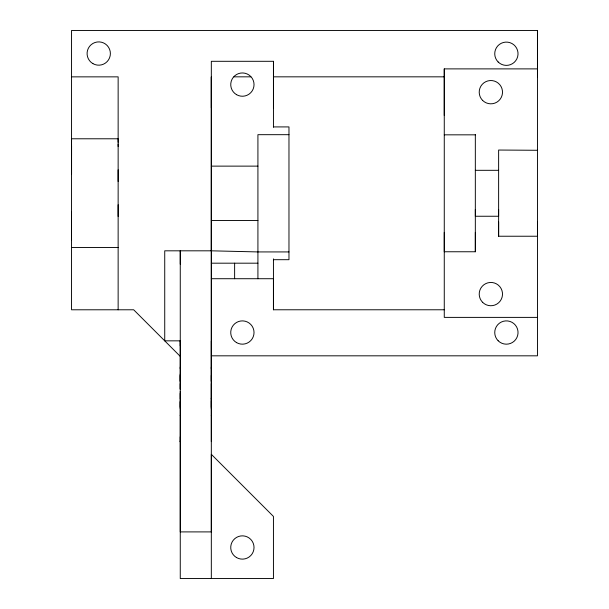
<?xml version="1.0" encoding="UTF-8"?>
<svg xmlns="http://www.w3.org/2000/svg" width="609" height="609" viewBox="0 0 609 609"><rect width="100%" height="100%" fill="white"/><g stroke="black" fill="none" stroke-linecap="round" stroke-linejoin="round"><path stroke-width="0.91" d="M71.558 155.135L71.565 146.16L71.573 174.029M118.138 309.791L118.146 76.856L71.558 76.856M180.279 391.359L180.264 531.901L211.323 531.901L211.331 61.303L273.449 61.303L273.449 107.892M180.264 389.014L180.272 340.888L180.272 345.92M180.264 441.03L180.264 441.829L180.264 436.798M180.272 408.677L180.279 400.73M211.239 250.817L211.331 76.833L211.331 107.892M211.323 408.677L211.338 400.73M234.625 278.716L234.625 263.187M257.919 278.716L257.919 134.68L288.971 134.68M444.273 309.775L273.441 309.775L273.441 259.388M273.449 127.228L273.449 61.303M444.273 232.364L444.273 251.761L475.332 251.761L475.332 232.364M475.332 209.481L475.332 216.248L498.626 216.248L498.626 209.481M537.45 221.973L537.45 236.231L498.626 236.231L498.626 221.973M537.45 76.833L537.45 30.45L71.558 30.45L71.55 309.791L133.675 309.783L180.264 356.372M71.558 239.086L71.55 240.113L71.542 212.244M180.264 407.33L180.272 401.803M180.264 415.627L180.264 415.277M211.323 415.627L211.323 415.277M211.323 407.33L211.323 250.817L164.734 250.817L164.734 340.842L180.264 340.842M211.323 441.632L211.308 383.594M211.323 341.086L211.338 381.988M444.266 115.489L444.266 68.886L537.45 68.886M233.917 76.833L250.855 76.833M273.449 76.833L444.266 76.833M273.441 126.916L288.971 126.916L288.971 259.693L273.441 259.693L273.441 258.878M475.332 134.833L444.273 134.833M498.626 236.231L498.626 150.042L537.45 150.278M211.331 166.128L257.919 166.128M211.331 220.481L257.919 220.481M71.558 247.49L118.146 247.498M288.971 251.928L257.919 251.928L211.323 250.817M211.323 263.187L257.919 263.187M211.323 278.716L273.441 278.716L273.441 309.775M537.45 317.388L444.273 317.388L444.266 68.886M211.323 355.823L537.458 355.823L537.45 30.45M118.146 144.044L118.146 146.48M71.558 144.044L71.558 146.48M211.323 366.999L211.323 368.78M180.264 367.006L180.264 368.788M211.323 375.38L211.331 380.914M180.264 375.388L180.272 380.914M498.626 170.314L475.332 170.314M211.308 398.08L211.308 399.123M180.272 264.192L180.264 250.817L180.264 578.55L273.441 578.55L273.441 516.432L211.323 454.314L211.323 578.55M180.264 374.033L180.279 381.988M180.249 383.594L180.249 389.349M180.256 399.123L180.249 393.368M475.332 134.513L475.332 251.761M118.146 142.247L118.146 138.783L71.558 138.783L71.558 142.247M118.146 169.842L118.146 181.49M118.146 204.784L118.146 216.431M498.154 61.981A11.647 11.647 0 0 0 517.635 56.759A11.647 11.647 0 0 0 503.377 42.493A11.647 11.647 0 0 0 498.154 61.981M482.625 302.33A11.647 11.647 0 0 0 502.113 297.108A11.647 11.647 0 0 0 487.847 282.842A11.647 11.647 0 0 0 482.625 302.33M498.154 340.766A11.647 11.647 0 0 0 517.642 335.544A11.647 11.647 0 0 0 503.377 321.278A11.647 11.647 0 0 0 498.154 340.766M92.911 63.625A11.647 11.647 0 0 0 110.381 53.539A11.647 11.647 0 0 0 92.911 43.452A11.647 11.647 0 0 0 92.911 63.625M482.625 100.416A11.647 11.647 0 0 0 502.113 95.194A11.647 11.647 0 0 0 487.847 80.928A11.647 11.647 0 0 0 482.625 100.416M236.566 94.684A11.647 11.647 0 0 0 254.037 84.598A11.647 11.647 0 0 0 236.566 74.511A11.647 11.647 0 0 0 236.566 94.684M236.558 342.616A11.647 11.647 0 0 0 254.029 332.529A11.647 11.647 0 0 0 236.558 322.443A11.647 11.647 0 0 0 236.558 342.616M236.558 557.578A11.647 11.647 0 0 0 254.029 547.491A11.647 11.647 0 0 0 236.558 537.404A11.647 11.647 0 0 0 236.558 557.578"/></g></svg>
